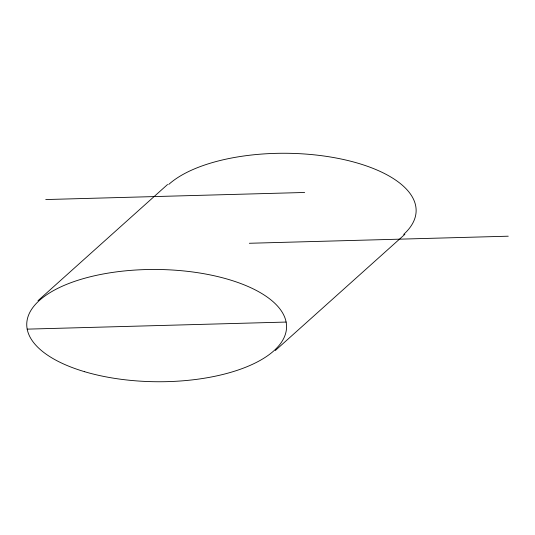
<?xml version="1.0" encoding="UTF-8"?>
<svg xmlns="http://www.w3.org/2000/svg" width="535" height="535" viewBox="0 0 535 535"><rect width="100%" height="100%" fill="white"/><g stroke="black" fill="none" stroke-linecap="round" stroke-linejoin="round"><path stroke-width="0.8" d="M38.005 300.683L167.575 184.488M275.298 350.525L404.868 234.33M45.742 199.548L304.662 192.473M249.33 243.271L508.25 236.202M27.191 329.139L286.118 322.063M168.772 184.421A129.905 56.128 0.6 0 1 341.731 159.129A129.905 56.128 0.6 0 1 403.657 234.404M84.704 371.731A129.918 56.135 0.6 0 0 286.299 330.262A129.918 56.135 0.6 0 0 98.955 274.816A129.918 56.135 0.6 0 0 84.704 371.731"/></g></svg>
